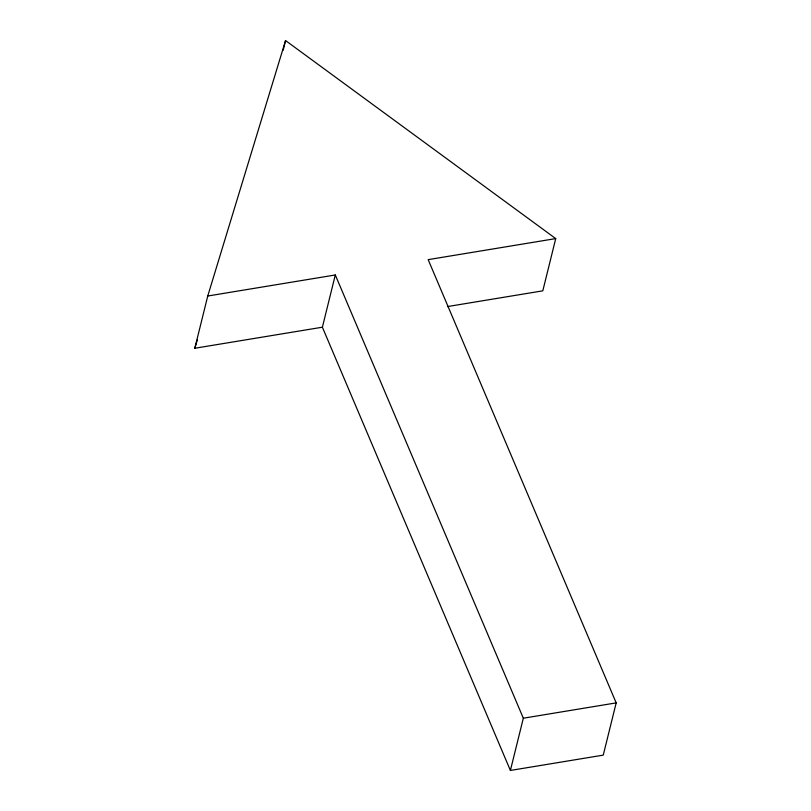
<?xml version="1.0" encoding="UTF-8"?>
<svg xmlns="http://www.w3.org/2000/svg" width="811" height="811" viewBox="0 0 811 811"><rect width="100%" height="100%" fill="white"/><g stroke="black" fill="none" stroke-linecap="round" stroke-linejoin="round"><path stroke-width="1.22" d="M207.748 296.015L335.308 274.97L322.383 327.208L194.812 348.254L207.748 296.015L285.553 40.55L555.728 238.596L542.802 290.835L447.439 306.578M283.151 50.272L285.553 40.55M555.728 238.596L428.167 259.642L616.188 702.884L603.252 755.132L510.393 770.45L523.328 718.211L335.308 274.97M194.812 348.254L197.397 339.779M523.328 718.211L616.188 702.884M322.383 327.208L510.393 770.45"/></g></svg>
